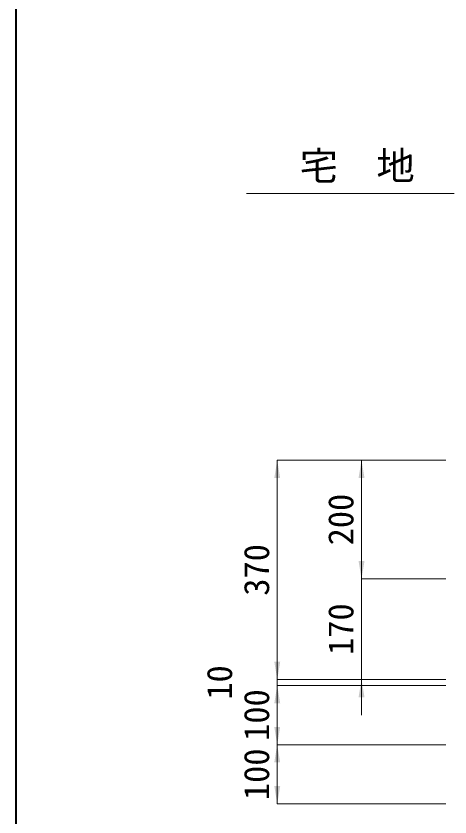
# Model space of a CAD drawing. Units: millimetres at full size; some dimension numbers follow another scale. Extents: x 10958 to 21458, y 2125 to 9550.
# Drawn here: x 11458 to 12190, y 6690 to 8042 of the extents above; entities that cross this region are included whole.
import ezdxf
from ezdxf.enums import TextEntityAlignment as Align

# ---------------------------------------------------------------- set-up
doc = ezdxf.new("R2010")
doc.units = ezdxf.units.MM
doc.header["$LTSCALE"] = 10
doc.layers.add('図枠', color=7, linetype='Continuous', lineweight=5)
doc.layers.add('寸法線', color=7, linetype='Continuous', lineweight=13)
doc.styles.add('ＭＳ ゴシック', font='')
doc.styles.get('ＭＳ ゴシック').set_extended_font_data('MS Gothic')

# ---------------------------------------------------------------- blocks, each defined once
blk = doc.blocks.new('filled_arrow')
at = {"color": 0, "linetype": 'Continuous', "lineweight": -2}
blk.add_solid([(7.5, 1.25), (0, 0), (7.5, -1.25)], dxfattribs=at)

msp = doc.modelspace()

# ---------------------------------------------------------------- linework, layer by layer
at = {"layer": '図枠', "lineweight": 40}
msp.add_line((11458.14, 2374.64), (11458.14, 9299.64), dxfattribs=at)
at = {"layer": '寸法線'}
for p, q in [((12197.14, 7742), (11847.14, 7742)), ((11898.77, 6921.82), (11898.77, 7291.82)), ((12183.14, 7291.82), (11898.77, 7291.82)), ((12040.95, 7091.82), (12040.95, 7291.82)), ((12183.14, 7291.82), (12040.95, 7291.82)), ((12040.95, 6861.82), (12040.95, 7151.82)), ((12183.14, 7091.82), (12040.95, 7091.82)), ((12183.14, 7091.82), (12040.95, 7091.82)), ((11898.77, 6951.82), (11898.77, 6881.82)), ((12183.14, 6921.82), (11898.77, 6921.82)), ((12183.14, 6921.82), (11898.77, 6921.82)), ((12183.14, 6911.82), (11898.77, 6911.82)), ((11898.77, 6911.82), (11898.77, 6751.82)), ((12183.14, 6911.82), (11898.77, 6911.82)), ((12183.14, 6921.82), (12040.95, 6921.82)), ((11898.77, 6871.82), (11898.77, 6711.82)), ((12183.14, 6811.82), (11898.77, 6811.82)), ((12183.14, 6811.82), (11898.77, 6811.82)), ((12183.14, 6711.82), (11898.77, 6711.82))]:
    msp.add_line(p, q, dxfattribs=at)

# ---------------------------------------------------------------- block references
at = {"layer": '寸法線', "xscale": 4, "yscale": 4}
for p, rotation in [((11898.77, 7291.82), 270), ((12040.95, 7291.82), 270), ((12040.95, 7091.82), 90), ((12040.95, 7091.82), 90), ((11898.77, 6921.82), 90), ((11898.77, 6911.82), 270), ((12040.95, 6921.82), 270), ((11898.77, 6811.82), 90), ((11898.77, 6811.82), 270), ((11898.77, 6711.82), 90)]:
    msp.add_blockref('filled_arrow', p, dxfattribs=dict(at, rotation=rotation))

# ---------------------------------------------------------------- texts
at = {"layer": '寸法線', "style": 'ＭＳ ゴシック'}
msp.add_text('宅\u3000地', height=47.47, dxfattribs=at).set_placement((12033.64, 7788.93), align=Align.MIDDLE_CENTER)
for s, p in [('200', (12005.95, 7191.82)), ('370', (11863.77, 7106.82)), ('170', (12005.95, 7006.82)), ('10', (11801.27, 6916.82)), ('100', (11863.77, 6861.82)), ('100', (11863.77, 6761.82))]:
    msp.add_text(s, height=42.72, rotation=90, dxfattribs=at).set_placement(p, align=Align.MIDDLE_CENTER)

doc.saveas('drawing.dxf')
